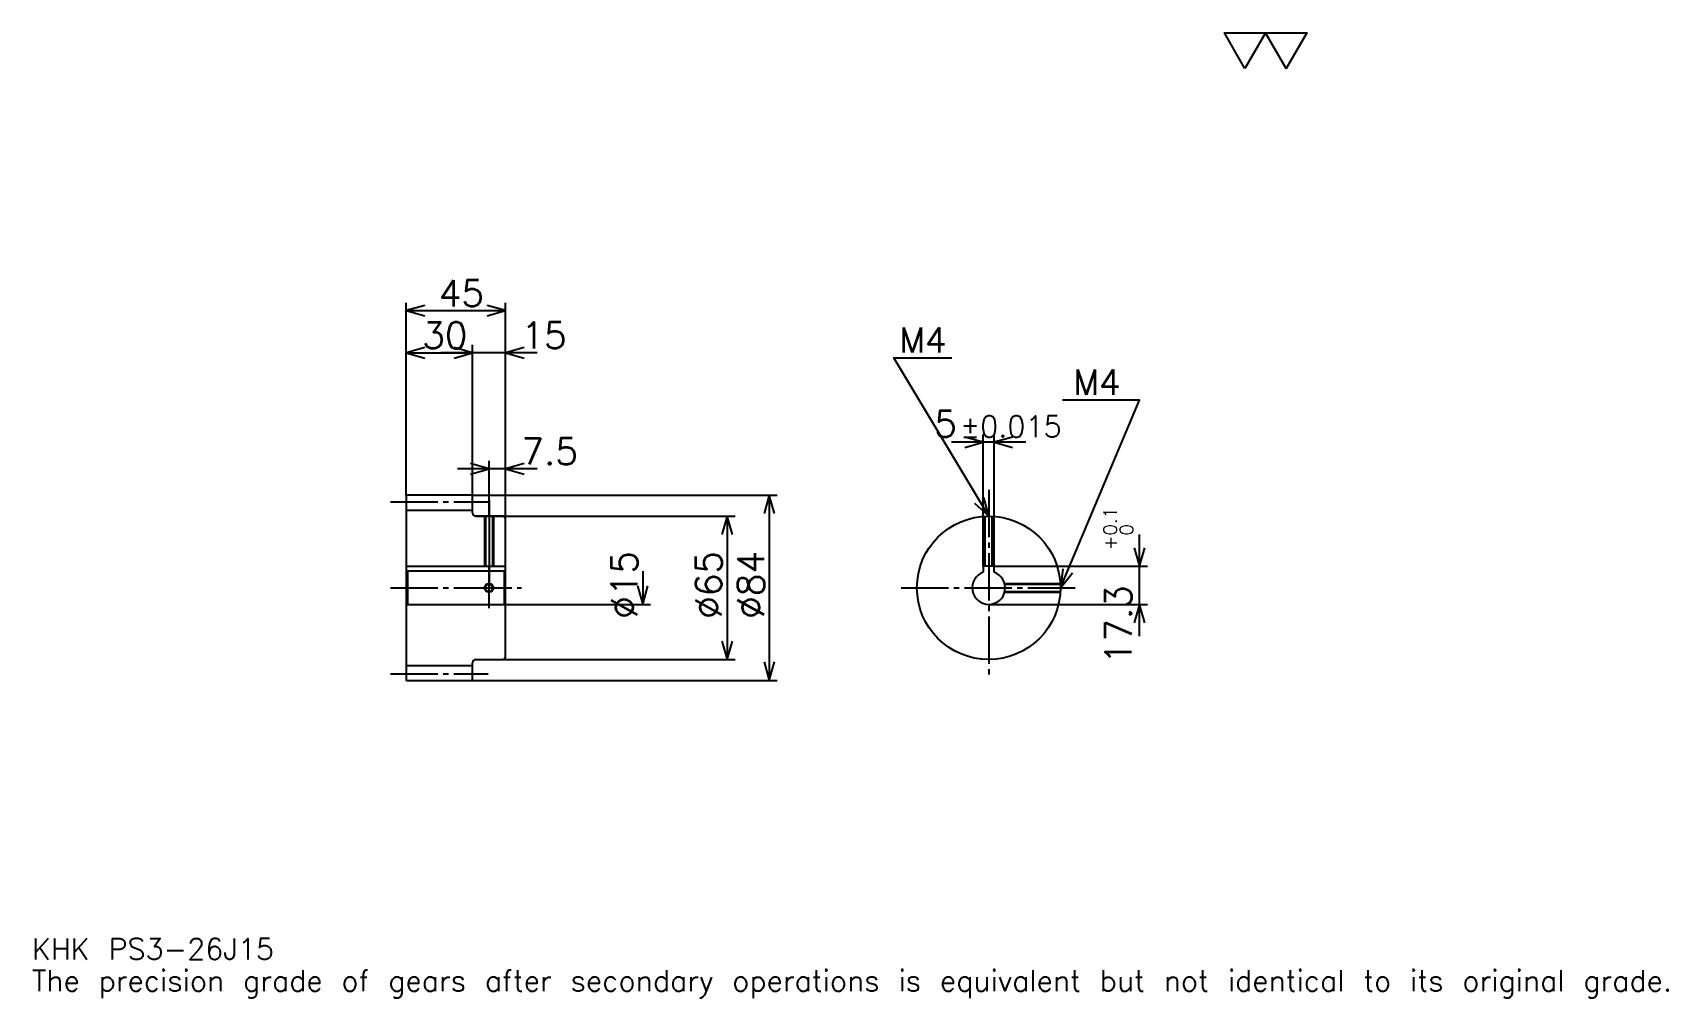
# Model space of a CAD drawing. Extents: x 24 to 766, y 9 to 447.
import ezdxf

# ---------------------------------------------------------------- set-up
doc = ezdxf.new("R2010")
doc.units = 0
doc.linetypes.add('DASHDOT', pattern=[28.695651, 21.521739, -2.391304, 2.391304, -2.391304])
doc.layers.get('0').update_dxf_attribs({"linetype": 'CONTINUOUS'})
doc.layers.add('DASHDOT', color=6, linetype='DASHDOT')
doc.styles.add('KANJI', font='TXT', dxfattribs={"bigfont": 'BIGFONT'})

msp = doc.modelspace()

# ---------------------------------------------------------------- linework, layer by layer
at = {"color": 5}
for p, q in [((193.695663, 236.891312), (193.695663, 324.17392)), ((193.695663, 320.586975), (238.695663, 320.586975)), ((238.695663, 236.891312), (238.695663, 324.17392)), ((223.695663, 236.891312), (223.695663, 305.043488)), ((193.695663, 301.456543), (223.695663, 301.456543)), ((253.043488, 301.456543), (209.347839, 301.456543)), ((474.565247, 260.869568), (440.869568, 260.869568)), ((455.217407, 204.691315), (455.217407, 264.456543)), ((460.217407, 204.691315), (460.217407, 264.456543)), ((231.195663, 236.891312), (231.195663, 252.434784)), ((253.043488, 248.847839), (216.847839, 248.847839)), ((193.695663, 236.791321), (193.695663, 236.891312)), ((223.595657, 236.891312), (238.695663, 236.891312)), ((223.695663, 236.791321), (223.695663, 236.891312)), ((231.195663, 227.391312), (231.195663, 236.891312)), ((231.195663, 227.391312), (231.195663, 236.891312)), ((238.695663, 236.891312), (361.847839, 236.891312)), ((238.695663, 226.391312), (238.695663, 236.891312)), ((358.260864, 236.891312), (358.260864, 152.891312)), ((225.195663, 227.391312), (238.695663, 227.391312)), ((238.695663, 227.391312), (342.717407, 227.391312)), ((339.130432, 227.391312), (339.130432, 162.391312)), ((526.086975, 173.043488), (526.086975, 219.039139)), ((300.869568, 202.391312), (300.869568, 187.391312)), ((460.217407, 204.691315), (529.673889, 204.691315)), ((238.695663, 187.391312), (304.456543, 187.391312)), ((457.717407, 187.391312), (529.673889, 187.391312)), ((225.195663, 162.391312), (238.695663, 162.391312)), ((238.695663, 162.391312), (342.717407, 162.391312)), ((223.595657, 152.891312), (238.695663, 152.891312)), ((238.695663, 152.891312), (361.847839, 152.891312))]:
    msp.add_line(p, q, dxfattribs=at)
at = {"color": 4}
for p, q in [((193.695663, 230.141312), (223.695663, 230.141312)), ((193.695663, 204.691315), (238.695663, 204.691315)), ((194.195663, 202.391312), (194.195663, 187.391312)), ((238.195663, 202.391312), (238.695663, 202.891312)), ((238.195663, 187.391312), (238.695663, 186.891312)), ((193.695663, 159.641312), (223.695663, 159.641312))]:
    msp.add_line(p, q, dxfattribs=at)
at = {"color": 7}
msp.add_lwpolyline([(573.913025, 430.434784), (564.586914, 446.600006), (601.891296, 446.600006), (592.565186, 430.434784), (583.239136, 446.600006), (573.913025, 430.434784)], dxfattribs=at)
at = {"color": 5}
for points in [[(202.065231, 322.978271), (193.695663, 320.586975), (202.065231, 318.195679)], [(230.326096, 318.195679), (238.695663, 320.586975), (230.326096, 322.978271)], [(202.065231, 303.847839), (193.695663, 301.456543), (202.065231, 299.065216)], [(215.326096, 299.065216), (223.695663, 301.456543), (215.326096, 303.847839)], [(215.326096, 299.065216), (223.695663, 301.456543), (215.326096, 303.847839)], [(247.065231, 303.847839), (238.695663, 301.456543), (247.065231, 299.065216)], [(457.717407, 227.391312), (414.67392, 299.130432), (440.978271, 299.130432)], [(490.217407, 194.891312), (526.086975, 280), (491.173889, 280)], [(446.847839, 258.478271), (455.217407, 260.869568), (446.847839, 263.260864)], [(468.586975, 263.260864), (460.217407, 260.869568), (468.586975, 258.478271)], [(222.826096, 246.456528), (231.195663, 248.847839), (222.826096, 251.239136)], [(247.065231, 251.239136), (238.695663, 248.847839), (247.065231, 246.456528)], [(360.652191, 228.521744), (358.260864, 236.891312), (355.869568, 228.521744)], [(451.360779, 233.33783), (457.717407, 227.391312), (455.461792, 235.798462)], [(341.521759, 219.021744), (339.130432, 227.391312), (336.739136, 219.021744)], [(523.695679, 213.060883), (526.086975, 204.691315), (528.478271, 213.060883)], [(491.264282, 203.532608), (490.217407, 194.891312), (495.671509, 201.675171)], [(298.478271, 195.76088), (300.869568, 187.391312), (303.260864, 195.76088)], [(528.478271, 179.021744), (526.086975, 187.391312), (523.695679, 179.021744)], [(336.739136, 170.76088), (339.130432, 162.391312), (341.521759, 170.76088)], [(355.869568, 161.26088), (358.260864, 152.891312), (360.652191, 161.26088)]]:
    msp.add_lwpolyline(points, dxfattribs=at)
at = {"color": 4}
for points in [[(223.695663, 228.891312), (223.695663, 236.791321), (223.595657, 236.891312), (193.79567, 236.891312), (193.695663, 236.791321), (193.695663, 186.891312)], [(225.195663, 162.391312), (237.695663, 162.391312), (238.695663, 163.391312), (238.695663, 226.391312), (237.695663, 227.391312), (225.195663, 227.391312)], [(229.195663, 227.391312), (229.195663, 204.691315)], [(229.575668, 227.391312), (229.575668, 204.691315)], [(232.815659, 227.391312), (232.815659, 204.691315)], [(233.195663, 227.391312), (233.195663, 204.691315)], [(455.717407, 204.691315), (455.717407, 227.329712)], [(456.097412, 204.691315), (456.097412, 227.350906)], [(459.337402, 204.691315), (459.337402, 227.350906)], [(459.717407, 204.691315), (459.717407, 227.329712)], [(193.695663, 186.891312), (194.195663, 187.391312), (238.195663, 187.391312), (238.195663, 202.391312), (194.195663, 202.391312), (193.695663, 202.891312)], [(460.217407, 201.962372), (460.217407, 204.691315), (455.217407, 204.691315), (455.217407, 201.962372)], [(464.945801, 196.891312), (490.155823, 196.891312)], [(464.945801, 192.891312), (490.155823, 192.891312)], [(465.040344, 196.511307), (490.177002, 196.511307)], [(465.040344, 193.271317), (490.177002, 193.271317)], [(193.695663, 186.891312), (193.695663, 152.991302), (193.79567, 152.891312), (223.595657, 152.891312), (223.695663, 152.991302), (223.695663, 160.891312)]]:
    msp.add_lwpolyline(points, dxfattribs=at)
for centre, radius in [((457.717407, 194.891312), 32.5), ((231.195663, 194.891312), 1.62)]:
    msp.add_circle(centre, radius, dxfattribs=at)
at = {"color": 7}
msp.add_circle((231.195663, 194.891312), 2, dxfattribs=at)
at = {"color": 4}
for centre, radius, start, end in [((225.195663, 228.891312), 1.5, 180, 270), ((457.717407, 194.891312), 7.5, 109.471220943, 70.528779057), ((225.195663, 160.891312), 1.5, 90, 180)]:
    msp.add_arc(centre, radius, start, end, dxfattribs=at)
at = {"layer": 'DASHDOT', "color": 7}
for p, q in [((457.717407, 239.347839), (457.717407, 155.217407)), ((186.521744, 233.891312), (230.869568, 233.891312)), ((231.195663, 227.391312), (231.195663, 194.891312)), ((186.521744, 194.891312), (245.869568, 194.891312)), ((418.043488, 194.891312), (497.391296, 194.891312)), ((186.521744, 155.891312), (230.869568, 155.891312))]:
    msp.add_line(p, q, dxfattribs=at)
for points in [[(231.195663, 234.565216), (231.195663, 197.517395)], [(231.195663, 185.717392), (231.195663, 204.065231)], [(222.021759, 194.891312), (240.369568, 194.891312)]]:
    msp.add_lwpolyline(points, dxfattribs=at)

# ---------------------------------------------------------------- texts
at = {"color": 7, "style": 'KANJI'}
for s, height, p in [('45', 11.956522, (208.42392, 322.5)), ('30', 11.956522, (200.92392, 303.369568)), ('15', 11.956522, (245.869568, 303.369568)), ('M4', 11.478261, (417.065247, 301.521729)), ('M4', 11.478261, (495.956543, 282.391296)), ('5', 11.956522, (433.036743, 263.260864)), ('%%p0.015', 9.565217, (444.872253, 263.260864)), ('7.5', 11.956522, (245.869568, 250.76088)), ('KHK PS3-26J15', 9.565217, (23.913044, 26.304348)), ('The precision grade of gears after secondary operations is equivalent but not identical to its original grade.', 9.565217, (23.913044, 11.956522))]:
    msp.add_text(s, height=height, dxfattribs=at).set_placement(p)
for s, height, p in [('0.1', 5.978261, (515.804321, 218.667191)), ('0', 5.978261, (523.217407, 218.667191)), ('+', 5.978261, (515.804321, 211.971542)), ('%%c15', 11.956522, (298.478271, 180.842392)), ('%%c65', 11.956522, (336.739136, 180.842407)), ('%%c84', 11.956522, (355.869568, 180.842407)), ('17.3', 11.956522, (522.5, 160.218979))]:
    msp.add_text(s, height=height, rotation=90, dxfattribs=at).set_placement(p)

doc.saveas('drawing.dxf')
